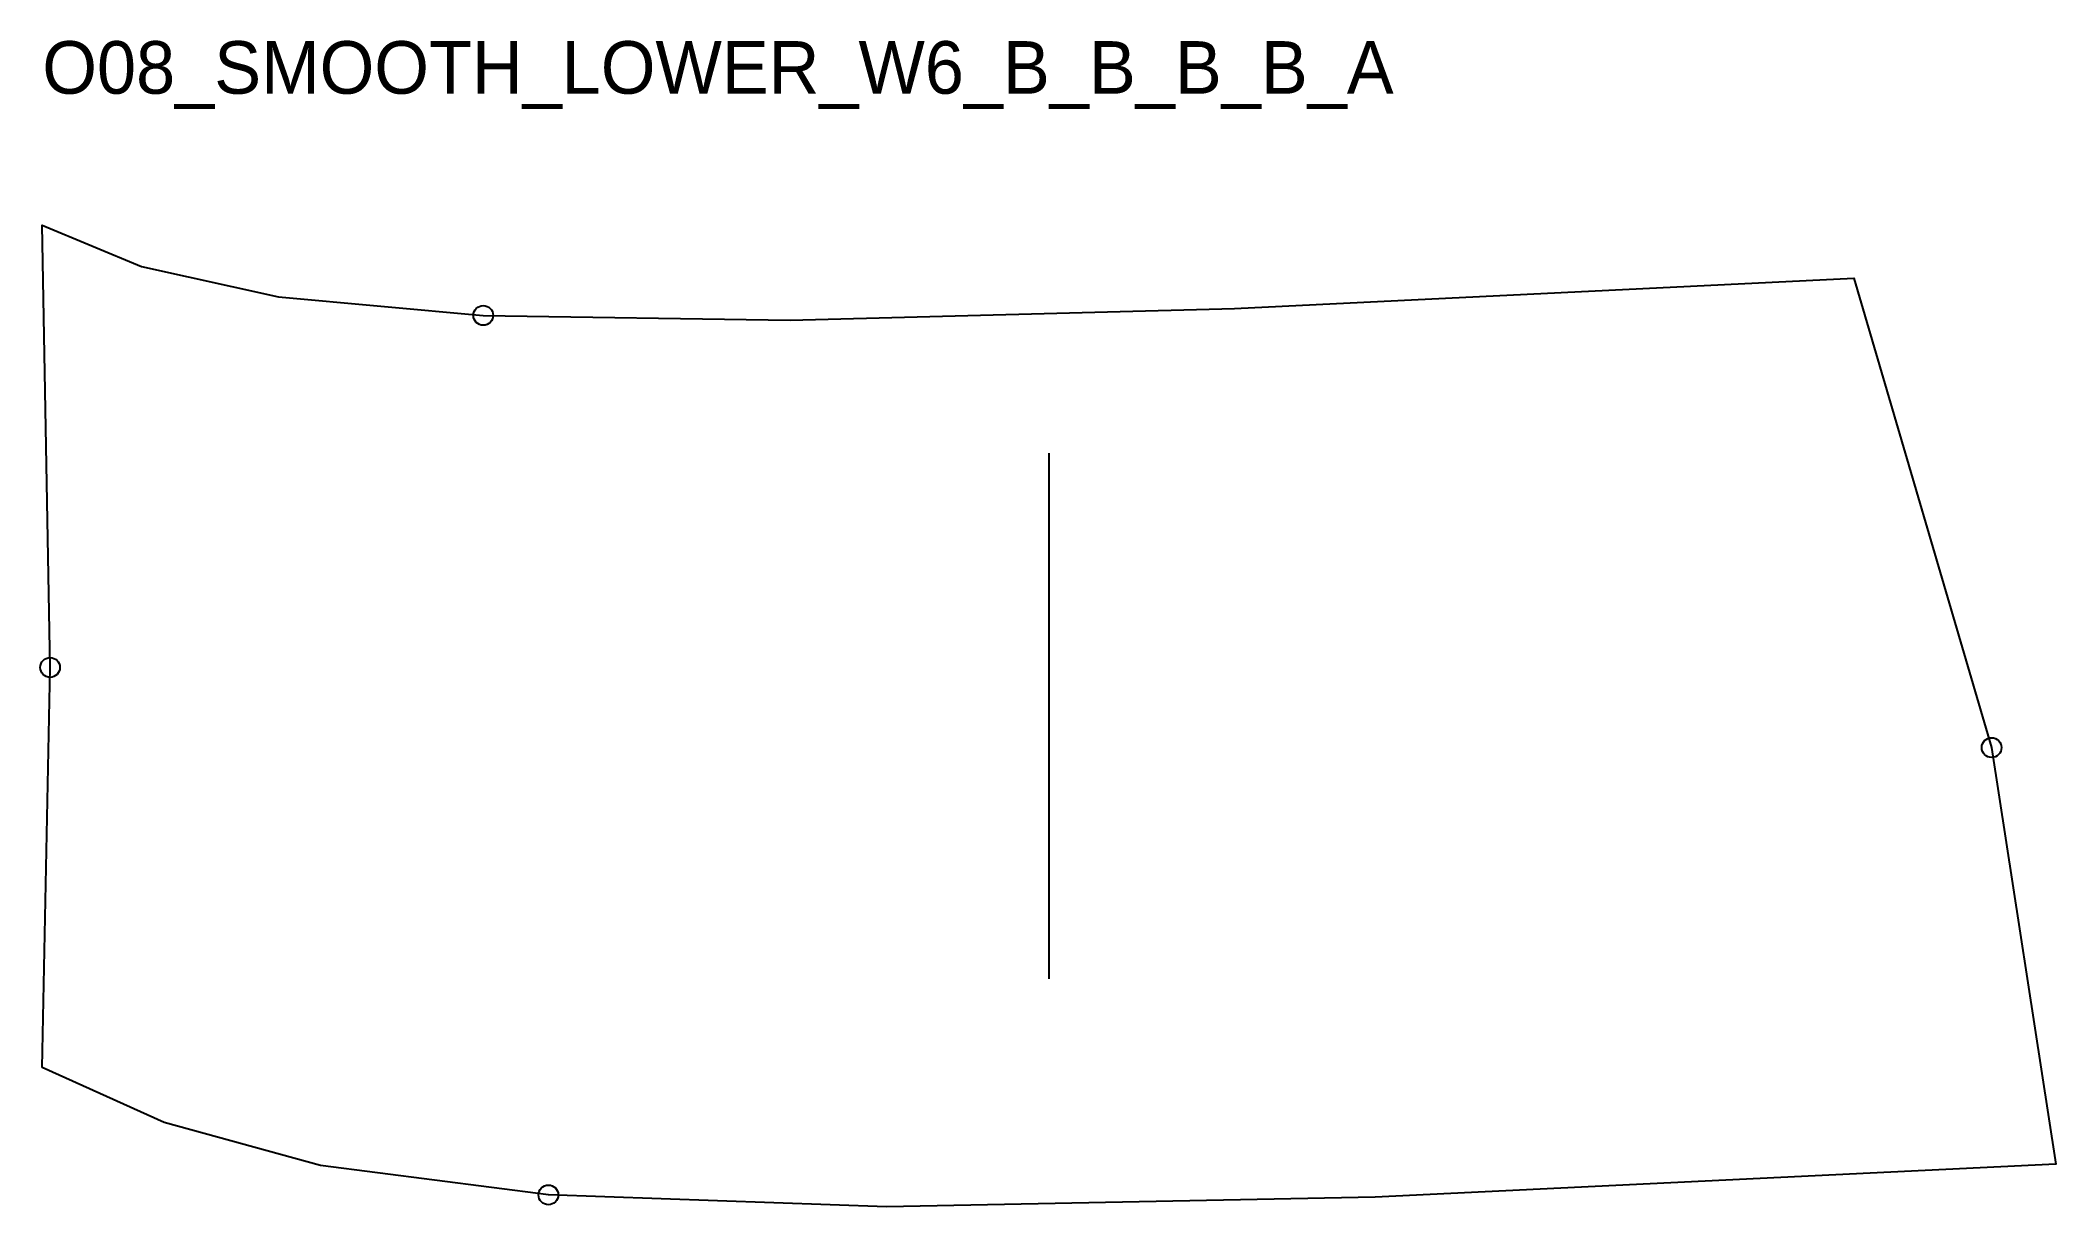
# Model space of a CAD drawing. Header units: millimetres. Extents: x 0 to 306, y -21 to 156.
import ezdxf

# ---------------------------------------------------------------- set-up
doc = ezdxf.new("R2010")
doc.units = ezdxf.units.MM
for name, color, linetype in [('CUT', 1, 'Continuous'), ('GRAIN', 3, 'Continuous'), ('ID', 7, 'Continuous'), ('NOTCH', 2, 'Continuous'), ('SEAM', 5, 'Continuous')]:
    doc.layers.add(name, color=color, linetype=linetype)

msp = doc.modelspace()

# ---------------------------------------------------------------- linework, layer by layer
at = {"layer": 'CUT'}
msp.add_lwpolyline([(0, 0), (1.19, 60.85), (0, 128.14), (15.12, 121.86), (35.94, 117.26), (67.13, 114.41), (113.83, 113.71), (181.49, 115.46), (275.76, 120.06), (296.74, 48.66), (306.5, -14.7), (202.92, -19.74), (128.52, -21.18), (77.04, -19.39), (42.35, -14.92), (18.53, -8.35), (0, 0)], close=True, dxfattribs=at)
at = {"layer": 'GRAIN'}
msp.add_line((153.25, 13.48), (153.25, 93.48), dxfattribs=at)
at = {"layer": 'NOTCH'}
for centre in [(67.13, 114.41), (1.19, 60.85), (296.74, 48.66), (77.04, -19.39)]:
    msp.add_circle(centre, 1.5, dxfattribs=at)
at = {"layer": 'SEAM'}
msp.add_lwpolyline([(0, 0), (1.19, 60.85), (0, 128.14), (15.12, 121.86), (35.94, 117.26), (67.13, 114.41), (113.83, 113.71), (181.49, 115.46), (275.76, 120.06), (296.74, 48.66), (306.5, -14.7), (202.92, -19.74), (128.52, -21.18), (77.04, -19.39), (42.35, -14.92), (18.53, -8.35)], close=True, dxfattribs=at)

# ---------------------------------------------------------------- texts
at = {"layer": 'ID'}
msp.add_text('O08_SMOOTH_LOWER_W6_B_B_B_B_A', height=8, dxfattribs=at).set_placement((0, 148.14))

doc.saveas('drawing.dxf')
